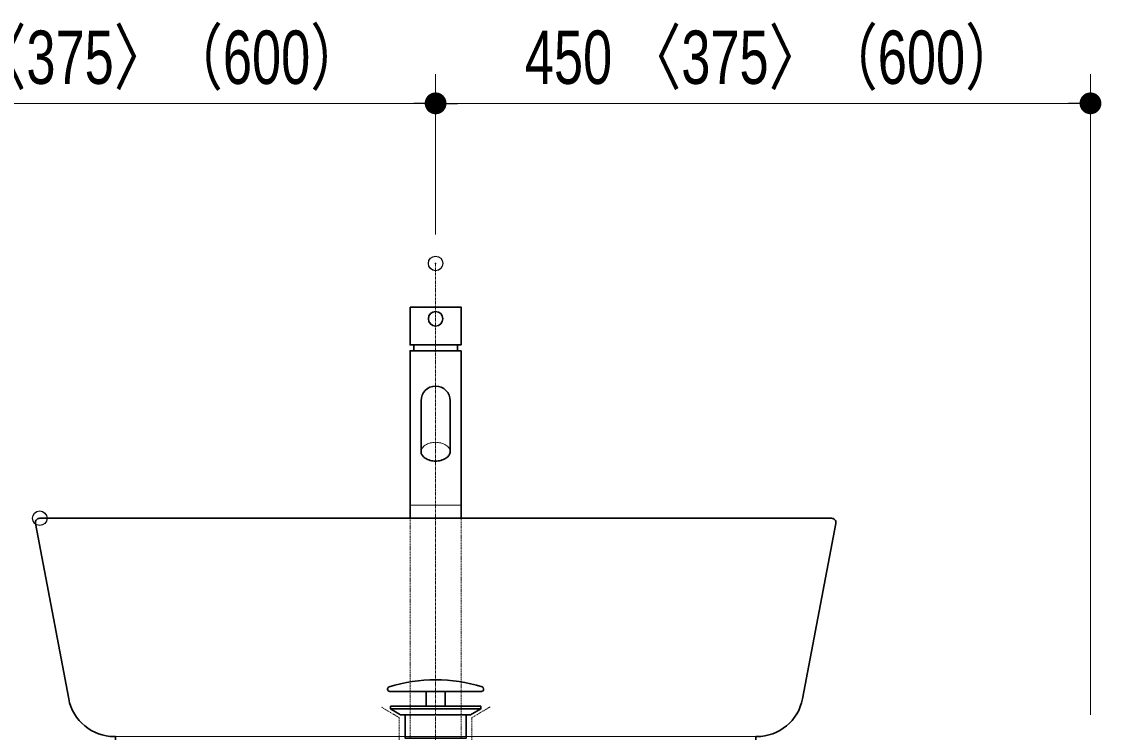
# Model space of a CAD drawing. Units: millimetres, scale not verified. Extents: x -6062 to 6062, y -3045 to 3045.
# Drawn here: x -5152 to -4410, y -1322 to -834 of the extents above; entities that cross this region are included whole.
import ezdxf
from ezdxf.enums import TextEntityAlignment as Align

# ---------------------------------------------------------------- set-up
doc = ezdxf.new("R2010")
doc.units = ezdxf.units.MM
doc.header["$LTSCALE"] = 20
doc.header["$PDMODE"] = 32
doc.header["$PDSIZE"] = 10
doc.linetypes.add('USER1', pattern=[2.91, 1.76, -0.4, 0.35, -0.4])
doc.linetypes.add('USER2', pattern=[1.11, 0.71, -0.4])
for name, color, linetype, lineweight in [('0-0_5ボウル・キャビネット', 7, 'Continuous', 15), ('0-1_4給排水', 7, 'Continuous', 30), ('0-2_2寸法-1', 7, 'Continuous', 15), ('0-3_0', 7, 'Continuous', 25)]:
    doc.layers.add(name, color=color, linetype=linetype, lineweight=lineweight)
doc.layers.add('0-4_Defpoints', color=7, linetype='Continuous')
doc.styles.add('ＭＳ Ｐゴシック', font='')
doc.styles.get('ＭＳ Ｐゴシック').set_extended_font_data('MS PGothic')

# ---------------------------------------------------------------- blocks, each defined once
blk = doc.blocks.new('グループ-2')
at = {"layer": '0-0_5ボウル・キャビネット', "lineweight": 30}
for p, q in [((-67099, -23571.2), (-66642.5, -25979.2)), ((-56160, -23500), (-67040, -23500)), ((-56557.5, -25979.2), (-56101, -23571.2))]:
    blk.add_line(p, q, dxfattribs=at)
at = {"layer": '0-0_5ボウル・キャビネット'}
blk.add_line((-66000, -26500), (-57200, -26500), dxfattribs=at)
at = {"layer": '0-0_5ボウル・キャビネット', "lineweight": 30}
blk.add_lwpolyline([(-66013.7, -26500), (-66000, -26500), (-66000, -26600), (-57200, -26600), (-57200, -26500), (-57186.3, -26500)], dxfattribs=at)
for centre, radius, start, end in [((-67040, -23560), 60, 90, 190.73335), ((-56160, -23560), 60, 349.26665, 90), ((-66013.7, -25860), 640, 190.73335, 270), ((-57186.3, -25860), 640, 270, 349.26665)]:
    blk.add_arc(centre, radius, start, end, dxfattribs=at)
blk = doc.blocks.new('グループ-3')
at = {"layer": '0-0_5ボウル・キャビネット', "linetype": 'USER2'}
blk.add_lwpolyline([(-60850, -26091.1), (-61100, -26240), (-61100, -26600), (-62100, -26600), (-62100, -26240), (-62350, -26091.1)], dxfattribs=at)
at = {"layer": '0-0_5ボウル・キャビネット'}
blk.add_blockref('グループ-2', (0, 0), dxfattribs=at)
blk = doc.blocks.new('グループ-8')
at = {"layer": '0-1_4給排水', "linetype": 'USER1', "lineweight": 15}
blk.add_line((-61600, -41400), (-61600, -20000), dxfattribs=at)
at = {"layer": '0-1_4給排水'}
for p, q in [((-62260, -25845.2), (-62260, -25850)), ((-62230, -25880), (-60970, -25880)), ((-60940, -25850), (-60940, -25845.2))]:
    blk.add_line(p, q, dxfattribs=at)
for points in [[(-61730, -25880), (-61470, -25880), (-61470, -26080), (-61730, -26080)], [(-62220, -26080), (-60980, -26080), (-60980, -26120), (-62220, -26120)], [(-62081.3, -26200), (-62220, -26120), (-60980, -26120), (-61120.2, -26200)], [(-62020, -26200), (-61180, -26200), (-61180, -26520), (-62020, -26520)]]:
    blk.add_lwpolyline(points, close=True, dxfattribs=at)
for centre, radius, start, end in [((-62230, -25845.2), 30, 107.1832, 180), ((-61600, -27882.5), 2162.5, 72.8168, 107.1832), ((-60970, -25845.2), 30, 0, 72.8168), ((-62230, -25850), 30, 180, 270), ((-60970, -25850), 30, 270, 0)]:
    blk.add_arc(centre, radius, start, end, dxfattribs=at)
blk = doc.blocks.new('グループ-10')
at = {"layer": '0-1_4給排水'}
for p, q in [((-61900, -21120), (-61900, -21200)), ((-61300, -21120), (-61300, -21200))]:
    blk.add_line(p, q, dxfattribs=at)
at = {"layer": '0-1_4給排水', "lineweight": 15}
blk.add_line((-61250, -23320), (-61950, -23320), dxfattribs=at)
at = {"layer": '0-1_4給排水'}
blk.add_lwpolyline([(-61950, -20600), (-61950, -21120), (-61250, -21120), (-61250, -20600)], close=True, dxfattribs=at)
for points in [[(-61250, -23500), (-61250, -21200), (-61950, -21200), (-61950, -23500)], [(-61800, -21885.7), (-61800, -22585.7), (-61799.2, -22597.3), (-61796.7, -22609.1), (-61792.3, -22621.1), (-61786, -22633), (-61777.7, -22644.8), (-61767.4, -22656.1), (-61755.3, -22666.8), (-61741.4, -22676.6), (-61726.1, -22685.5), (-61709.4, -22693.3)], [(-61709.4, -22693.3), (-61691.9, -22699.9), (-61673.6, -22705.3), (-61655, -22709.3), (-61636.4, -22712.1), (-61618, -22713.8), (-61600, -22714.3), (-61582, -22713.8), (-61563.6, -22712.1), (-61545, -22709.3), (-61526.4, -22705.3), (-61508.1, -22699.9), (-61490.6, -22693.3), (-61473.9, -22685.5), (-61458.6, -22676.6), (-61444.7, -22666.8), (-61432.6, -22656.1), (-61422.3, -22644.8), (-61414, -22633), (-61407.7, -22621.1), (-61403.3, -22609.1), (-61400.8, -22597.3), (-61400, -22585.7), (-61400, -21885.7)]]:
    blk.add_lwpolyline(points, dxfattribs=at)
at = {"layer": '0-1_4給排水', "lineweight": 15}
blk.add_lwpolyline([(-61400, -22585.7), (-61400.8, -22574.2), (-61403.3, -22562.3), (-61407.7, -22550.3), (-61414, -22538.4), (-61422.3, -22526.7), (-61432.6, -22515.4), (-61444.7, -22504.7), (-61458.6, -22494.8), (-61473.9, -22485.9), (-61490.6, -22478.1), (-61508.1, -22471.5), (-61526.4, -22466.2), (-61545, -22462.1), (-61563.6, -22459.3), (-61582, -22457.7), (-61600, -22457.2), (-61618, -22457.7), (-61636.4, -22459.3), (-61655, -22462.1), (-61673.6, -22466.2), (-61691.9, -22471.5), (-61709.4, -22478.1), (-61726.1, -22485.9), (-61741.4, -22494.8), (-61755.3, -22504.7), (-61767.4, -22515.4), (-61777.7, -22526.7), (-61786, -22538.4), (-61792.3, -22550.3), (-61796.7, -22562.3), (-61799.2, -22574.2), (-61800, -22585.7)], dxfattribs=at)
at = {"layer": '0-1_4給排水', "linetype": 'USER2', "lineweight": 15}
blk.add_lwpolyline([(-61950, -23500), (-61950, -26520), (-61250, -26520), (-61250, -23500)], dxfattribs=at)
at = {"layer": '0-1_4給排水'}
blk.add_circle((-61600, -20760), 100, dxfattribs=at)
for start, end in [(90, 180), (0, 90)]:
    blk.add_arc((-61600, -21885.7), 200, start, end, dxfattribs=at)
blk = doc.blocks.new('_Dot')
at = {"layer": '0-3_0'}
blk.add_line((-10, 0), (-20, 0), dxfattribs=at)
for points in [[(0, 0), (-1.87, 9.82), (-0.63, 9.98)], [(0, 0), (-0.63, 9.98), (0.63, 9.98)], [(0, 0), (0.63, 9.98), (1.87, 9.82)], [(0, 0), (-10, 0), (-9.92, 1.25)], [(0, 0), (-9.92, -1.25), (-10, 0)], [(0, 0), (-9.92, 1.25), (-9.69, 2.49)], [(0, 0), (-9.69, -2.49), (-9.92, -1.25)], [(0, 0), (-9.69, 2.49), (-9.3, 3.68)], [(0, 0), (-9.3, -3.68), (-9.69, -2.49)], [(0, 0), (-9.3, 3.68), (-8.76, 4.82)], [(0, 0), (-8.76, -4.82), (-9.3, -3.68)], [(0, 0), (-8.76, 4.82), (-8.09, 5.88)], [(0, 0), (-8.09, -5.88), (-8.76, -4.82)], [(0, 0), (-8.09, 5.88), (-7.29, 6.85)], [(0, 0), (-7.29, -6.85), (-8.09, -5.88)], [(0, 0), (-7.29, 6.85), (-6.37, 7.71)], [(0, 0), (-6.37, -7.71), (-7.29, -6.85)], [(0, 0), (-6.37, 7.71), (-5.36, 8.44)], [(0, 0), (-5.36, -8.44), (-6.37, -7.71)], [(0, 0), (-5.36, 8.44), (-4.26, 9.05)], [(0, 0), (-4.26, -9.05), (-5.36, -8.44)], [(0, 0), (-4.26, 9.05), (-3.09, 9.51)], [(0, 0), (-3.09, -9.51), (-4.26, -9.05)], [(0, 0), (-3.09, 9.51), (-1.87, 9.82)], [(0, 0), (-1.87, -9.82), (-3.09, -9.51)], [(0, 0), (-0.63, -9.98), (-1.87, -9.82)], [(0, 0), (0.63, -9.98), (-0.63, -9.98)], [(0, 0), (1.87, 9.82), (3.09, 9.51)], [(0, 0), (3.09, 9.51), (4.26, 9.05)], [(0, 0), (4.26, 9.05), (5.36, 8.44)], [(0, 0), (5.36, 8.44), (6.37, 7.71)], [(0, 0), (6.37, 7.71), (7.29, 6.85)], [(0, 0), (7.29, 6.85), (8.09, 5.88)], [(0, 0), (8.09, 5.88), (8.76, 4.82)], [(0, 0), (8.76, 4.82), (9.3, 3.68)], [(0, 0), (9.3, 3.68), (9.69, 2.49)], [(0, 0), (9.69, 2.49), (9.92, 1.25)], [(0, 0), (9.92, 1.25), (10, 0)], [(0, 0), (1.87, -9.82), (0.63, -9.98)], [(0, 0), (3.09, -9.51), (1.87, -9.82)], [(0, 0), (4.26, -9.05), (3.09, -9.51)], [(0, 0), (5.36, -8.44), (4.26, -9.05)], [(0, 0), (6.37, -7.71), (5.36, -8.44)], [(0, 0), (7.29, -6.85), (6.37, -7.71)], [(0, 0), (8.09, -5.88), (7.29, -6.85)], [(0, 0), (8.76, -4.82), (8.09, -5.88)], [(0, 0), (9.3, -3.68), (8.76, -4.82)], [(0, 0), (9.69, -2.49), (9.3, -3.68)], [(0, 0), (9.92, -1.25), (9.69, -2.49)], [(0, 0), (10, 0), (9.92, -1.25)]]:
    blk.add_solid(points, dxfattribs=at)

msp = doc.modelspace()

# ---------------------------------------------------------------- linework, layer by layer
at = {"layer": '0-2_2寸法-1'}
for p, q in [((-4867.5, -980), (-4867.5, -870)), ((-4867.5, -980), (-4867.5, -870)), ((-4417.5, -1310), (-4417.5, -870)), ((-5302.49, -890), (-4882.51, -890)), ((-4432.51, -890), (-4852.49, -890))]:
    msp.add_line(p, q, dxfattribs=at)
at = {"layer": '0-4_Defpoints'}
for p in [(-4867.5, -890), (-4867.5, -1000), (-5139.5, -1175)]:
    msp.add_point(p, dxfattribs=at)

# ---------------------------------------------------------------- block references
at = {"layer": '0-0_5ボウル・キャビネット', "xscale": 0.05, "yscale": 0.05}
msp.add_blockref('グループ-3', (-1787.5, 0), dxfattribs=at)
at = {"layer": '0-1_4給排水', "xscale": 0.05, "yscale": 0.05}
for name in ['グループ-8', 'グループ-10']:
    msp.add_blockref(name, (-1787.5, 0), dxfattribs=at)
at = {"layer": '0-2_2寸法-1', "xscale": 0.7503418, "yscale": 0.7503418}
for p in [(-4867.5, -890), (-4417.5, -890)]:
    msp.add_blockref('_Dot', p, dxfattribs=at)
at = {"layer": '0-2_2寸法-1', "xscale": 0.7503418, "yscale": 0.7503418, "rotation": 180}
msp.add_blockref('_Dot', (-4867.5, -890), dxfattribs=at)

# ---------------------------------------------------------------- texts
at = {"layer": '0-2_2寸法-1', "style": 'ＭＳ Ｐゴシック', "width": 0.75}
for p in [(-5256.19, -887.65), (-4806.19, -887.65)]:
    msp.add_text('450 〈375〉（600）', height=36.66, dxfattribs=at).set_placement(p, align=Align.BOTTOM_LEFT)

doc.saveas('drawing.dxf')
